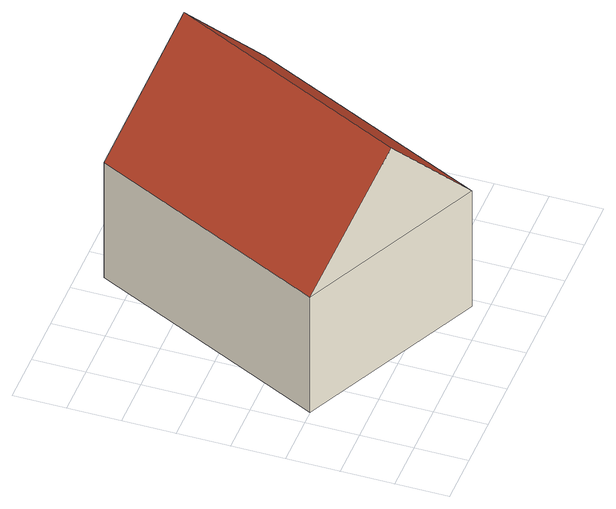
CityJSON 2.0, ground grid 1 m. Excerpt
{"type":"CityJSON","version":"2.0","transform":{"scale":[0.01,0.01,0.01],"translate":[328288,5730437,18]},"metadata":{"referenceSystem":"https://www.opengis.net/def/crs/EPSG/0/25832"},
"CityObjects":{
"building1":{"type":"Building","attributes":{"Geometrietyp2DReferenz":"3000","Gemeindeschluessel":"05170048","function":"31001_2463","roofType":"3100","measuredHeight":4.86},"address":[{"country":"Germany","locality":"Wesel","thoroughfareNumber":"13","thoroughfareName":"Schüttwich"}],"geometry":[{"type":"Solid","lod":"2","boundaries":[[[[0,1,2,3]],[[4,5,1,0]],[[6,7,5,4]],[[3,2,7,6]],[[0,8,4]],[[6,9,3]],[[3,9,8,0]],[[4,8,9,6]],[[1,5,7,2]]]],"semantics":{"surfaces":[{"type":"WallSurface"},{"type":"RoofSurface"},{"type":"GroundSurface"}],"values":[[0,0,0,0,0,0,1,1,2]]}}]}
},
"vertices":[
[385,30,357],[385,30,93],[601,487,93],[601,487,357],[29,201,357],[29,201,93],[245,654,357],[245,654,93],[207,115,578],[423,571,578]
]}
